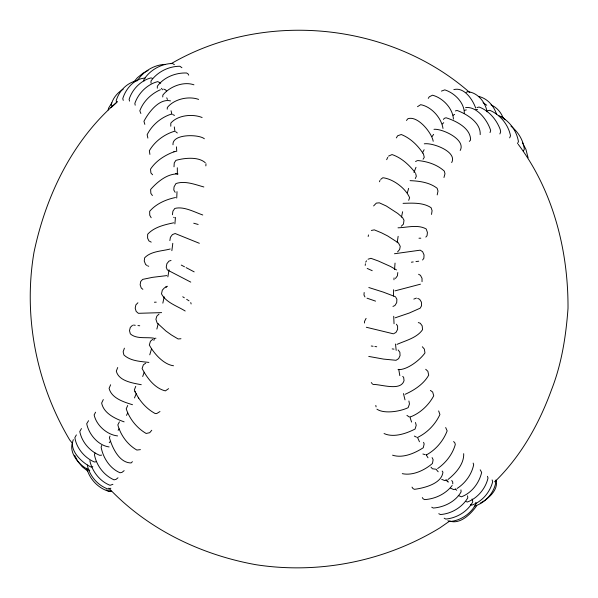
<?xml version="1.0" encoding="UTF-8"?>
<svg xmlns="http://www.w3.org/2000/svg" width="598" height="598" viewBox="0 0 598 598"><rect width="100%" height="100%" fill="white"/><g stroke="black" fill="none" stroke-linecap="round" stroke-linejoin="round"><path stroke-width="0.9" d="M364.533 323.032L364.556 321.358L366.096 318.375M157.304 88.22L157.356 86.187C163.912 77.217 175.775 72.53 186.673 73.008L188.146 74.017L188.699 75.161M173.996 166.805L174.265 162.903L175.887 160.391C184.326 157.917 198.476 156.459 205.271 162.723M162.746 96.958L162.843 95.075C169.638 86.501 183.586 81.156 193.939 84.811M205.854 165.893L205.974 163.74M433.206 141.278C431.771 132.793 417.845 115.399 407.918 118.71L406.468 120.467M364.167 292.504L363.98 295.016L364.959 296.937M167.223 109.18L167.358 107.476C174.168 98.969 188.699 95.792 198.626 99.41M397.79 272.546L397.393 275.813L395.465 278.481M172.411 214.757L172.919 211.139L174.803 208.455C183.706 206.048 194.365 212.081 202.759 214.988M442.998 128.458C441.429 117.926 431.435 106.638 420.663 104.687L417.516 106.683M365.206 265.415L365.43 263.77M169.869 240.605L170.4 237.294L172.411 234.595L175.147 233.519L199.343 243.289M453.434 119.122C452.806 108.395 442.894 97.923 432.511 95.202L429.259 96.831L428.265 98.371M431.517 214.435L432.085 210.623L431.076 207.693C423.085 202.348 412.246 203.066 403.059 203.342M368.166 236.509L368.48 234.932M108.141 110.01L108.567 108.148L111.789 102.871M464.31 113.463C464.579 102.841 454.57 92.929 444.785 89.872L441.444 91.098M480.187 134.64C481.024 122.852 466.881 113.979 457.074 110.466L455.399 110.936M437.198 194.903L437.998 191.068L437.153 188.273C429.573 182.375 419.4 181.037 410.086 180.648M490.024 132.592L490.666 130.551C487.856 120.796 476.995 105.981 465.588 107.618M109.98 436.114L109.419 437.729C112.2 447.61 119.241 462.927 131.119 462.949L132.427 461.663M408.688 200.337L409.615 197.706C405.631 188.258 393.05 178.862 382.855 177.741L380.649 179.415M443.963 177.509L444.987 173.719L444.307 171.118C437.16 164.57 427.323 161.393 417.785 160.548M379.483 181.762L379.977 180.417M499.876 133.945L500.638 131.866L500.212 129.452C496.512 119.66 489.067 110.712 479.088 107.049L476.957 107.543M101.742 445.443L101.114 447.11C103.02 457.724 109.845 468.488 120.063 472.771L121.985 472.368L124.16 470.648M95.089 453.007L94.447 454.697C96.39 465.461 103.985 475.425 114.031 479.843L116.034 479.364L117.993 477.795M509.66 137.869L510.52 135.798C508.39 124.743 500.182 114.614 489.762 110.316L487.587 110.757M415.274 178.563L416.343 176.253L415.625 173.45M517.494 143.64L518.436 141.599C516.724 130.461 508.801 120.056 498.493 115.481M135.746 386.353L134.356 389.903C138.415 399.688 145.845 408.516 155.241 413.577L156.683 413.569L159.972 411.536M386.652 159.696L387.781 157.319M451.684 162.596C457.612 151.675 432.496 142.481 424.288 143.819M137.338 80.752C143.199 71.454 153.963 64.846 165.003 64.382M103.312 399.561L101.645 403.052C103.708 413.33 115.093 418.667 124.13 421.859M523.31 151.212L524.326 149.208C523.355 140.209 518.055 131.724 510.984 126.171M110.63 384.761L109.09 388.364C111.505 398.238 123.868 402.058 132.509 404.711M76.372 434.903L74.862 437.691C76.537 448.276 84.61 457.814 94.379 462L96.181 461.738M73.33 439.612C68.852 450.354 81.926 462.725 91.001 467.008L92.81 466.732M72.38 442.655C68.822 453.71 79.975 466.208 89.752 470.327M95.575 412.209L94.14 414.915C96.375 425.41 107.132 434.828 117.589 435.92M127.71 405.496L126.215 408.83C129.557 418.989 136.905 428.071 146.151 433.468L149.717 432.698L151.75 430.261M117.709 367.508L116.304 371.164C118.8 381.12 132.719 383.041 141.263 384.708M423.07 159.255L424.259 157.319L423.504 154.112M452.17 485.464C445.831 493.933 435.097 498.986 424.64 499.599L423.107 498.807L422.308 497.581M396.332 137.899L397.67 135.753L401.273 134.52C410.475 138.168 417.897 145.516 423.257 153.701M460.191 150.472C466.291 139.543 442.131 128.465 433.984 129.317M81.463 428.579L79.773 431.494C81.821 442.064 89.872 451.37 99.829 455.355L101.63 455.115M124.406 348.171L123.151 351.796L123.891 354.935C130.371 361.095 140.5 361.424 148.909 362.425M420.461 284.185L394.986 290.867M365.647 262.133L366.589 260.803M119.421 421.837L117.843 424.879C120.594 435.187 127.576 444.74 136.875 450.055L140.425 449.636M476.741 505.654C471.261 513.645 460.348 524.618 449.853 521.12M422.584 259.995L423.855 258.269L424.049 254.942L422.622 251.713L420.23 250.166L394.463 253.746M88.571 420.693L86.71 423.72C88.773 434.327 98.259 445.51 109.09 446.93M373.608 205.936L376.321 203.118L379.319 202.819L386.301 206.011L397.745 213.441L402.559 217.605L404.001 220.236L403.448 224.13L401.236 226.283M133.832 82.001L137.398 77.718L143.176 73.061L148.102 70.482M397.58 251.893L399.658 249.463L400.241 246.346L398.373 242.863L387.609 235.926L381.479 232.816L374.318 229.864L371.343 230.454M425.828 237.092L427.039 235.702L427.428 232.487L426.202 228.982C417.98 224.243 407.051 227.539 398.014 227.816M494.897 481.659C521 456.177 539.03 424.019 551.446 389.956C561.664 363.965 565.977 336.158 568.01 308.426C568.324 250.622 553.225 191.054 518.234 144.32M443.402 119.398L444.426 118.284L446.071 117.784C455.848 120.796 470.873 128.241 470.566 140.052L469.318 141.39M137.921 302.767L135.873 304.875L135.2 308.172L136.15 311.394L138.362 313.315L161.609 312.619M159.038 314.032L156.796 316.215L155.921 319.287L157.132 322.95L165.923 331.023L171.372 334.94L178.099 338.961L180.962 338.737M132.532 325.267L130.289 327.412L129.497 330.657L130.334 333.863C136.561 339.417 146.555 336.809 154.217 338.259M116.049 102.938L110.989 107.565L117.582 101.555M112.439 106.108C70.654 144.14 45.485 197.572 33.989 252.334C23.038 316.544 36.426 384.051 69.682 439.911L71.947 442.699M152.729 339.35L150.442 341.249L149.313 345.016C153.985 353.523 163.508 364.451 173.525 365.767M447.954 479.529C455.661 473.459 464.212 463.936 463.689 453.665M437.661 468.548C445.906 462.77 452.522 454.286 455.295 444.553L454.914 442.991L453.62 441.533M457.074 488.484C465.349 483.124 471.65 474.461 473.676 464.781L473.16 463.099M449.913 520.91L439.896 527.877C385.224 561.245 319.212 574.491 255.914 564.706C200.741 554.787 147.564 529.118 108.829 488.147M168.599 388.655L165.377 390.883C154.815 388.431 146.839 377.757 142.107 368.488L143.378 364.795L145.688 363.21M123.181 89.199C117.402 92.66 112.566 98.423 111.191 105.121L111.736 106.788M112.91 484.305L110.062 485.307C99.836 481.345 92.099 471.291 89.827 460.684M394.082 333.467L396.011 332.391L397.595 329.423L397.595 326.06L396.407 324.206M388.513 156.123L392.041 154.568C401.452 157.73 409.114 164.854 415.124 172.56M171.021 63.739C263.464 9.934 389.448 21.947 469.841 92.6M160.436 89.715C151.249 93.751 143.348 101.331 139.812 110.787L140.874 113.508M466.171 92.398L467.636 91.666C477.757 92.526 485.539 102.34 487.078 111.863M480.224 503.217C487.736 499.113 498.179 490.584 496.25 481.054L495.249 480.134M453.837 89.61C464.168 86.8 472.719 99.619 475.672 108.059M110.824 488.252L108.193 489.112C97.84 485.554 89.386 475.791 87.315 465.012M392.953 306.438L394.942 305.496L396.698 302.648L396.9 299.299L395.816 297.37M415.543 161.497L417.172 160.742M426.524 454.839C435.905 449.718 443.372 440.823 447.155 430.866L445.674 427.533M417.905 437.273C427.48 432.563 435.508 424.199 439.919 414.496L438.648 410.923M174.093 151.772C164.891 155.174 155.973 160.825 150.524 169.137L150.905 172.949L152.602 174.773M413.823 299.097L416.402 298.088M368.024 259.203L370.954 258.321L378.28 260.982L390.494 266.454L396.496 269.93M171.035 260.459L168.98 261.117L166.879 263.703L166.229 267.201L167.253 269.825M455.489 489.082L453.747 489.62L450.511 488.147M110.832 490.524L108.432 491.212C98.035 488.065 89.326 478.796 86.792 468.234M166.558 287.272L164.495 287.78L162.312 290.187L161.497 293.85C165.923 302.551 177.262 306.026 185.193 311.005M171.252 114.128C161.019 117.372 151.959 125.094 147.145 134.7L147.87 138.093M174.182 131.351C164.024 134.49 154.673 141.502 149.351 150.756L149.904 154.396M173.794 151.84L175.939 151.361M474.229 506.214C484.634 503.239 493.395 493.858 495.645 483.236L495.054 481.517M178.032 173.973C167.41 173.427 157.334 181.897 150.629 189.461L150.846 193.371L152.415 195.546M410.415 416.903C420.192 413.211 428.833 405.04 433.729 395.794L432.668 392.049L430.396 390.397M395.188 317.815L409.331 313.008L420.185 308.172L421.56 305.772L421.403 302.117L419.676 299.306L417.725 298.395M446.437 480.194L444.508 480.508L441.705 479.319M137.047 80.708C126.985 82.621 118.897 91.105 116.176 100.778L116.7 102.497M165.676 286.584L167.522 286.293M411.379 262.201L413.218 261.946M415.969 261.573L418.72 261.199M396.982 344.396C405.623 340.554 417.053 337.855 422.562 329.662L422.181 325.865L420.297 323.271L418.301 322.561M170.191 249C161.774 251.235 150.958 251.108 144.649 257.82L144.238 261.02L145.62 264.525L147.115 265.534M155.301 338.266L155.951 338.214M154.411 302.229L156.228 302.169M405.138 394.306C414.175 390.262 423.765 384.051 428.706 375.14L427.876 371.298L425.709 369.287M166.812 275.603L152.61 277.33L142.653 279.386L140.694 281.516L140.149 284.798L141.218 287.982L142.862 289.335M418.981 238.213L420.82 238.198M145.172 78.076C134.326 78.517 125.677 88.848 122.769 98.633L123.27 100.382M173.719 222.807C164.659 224.706 154.12 227.083 147.661 234.259L147.594 238.124L148.895 240.882L151.219 242.138M436.099 469.243L432.436 468.787L430.949 467.135M393.439 333.826L366.327 327.263M111.198 491.631L108.619 491.13L106.212 489.882M133.474 325.088L135.26 325.282M137.944 325.566L139.73 325.761M175.476 197.519C166.012 199.433 156.078 203.806 149.664 211.318L149.739 215.243L151.174 217.732M371.253 346.003L373.07 346.257M374.894 346.504L376.71 346.758M392.191 348.896L394.007 349.142M175.453 173.57L176.492 173.734M368.817 287.526L383.213 292.086L395.457 296.728M398.021 369.586C406.887 370.319 420.05 360.026 424.961 352.94L424.356 349.083L422.323 346.758M147.863 266.035L148.723 266.237M193.737 223.218L198.162 224.467M422.898 454.002L425.133 454.659M465.431 501.393L467.412 502.006C477.585 498.186 485.606 488.573 488.013 478.026L487.437 476.3M478.407 96.345C487.392 98.378 493.985 105.876 496.579 114.48M152.527 78.383L151.017 77.897C140.799 80.476 132.203 89.349 129.116 99.343L129.549 101.122M470.342 504.705L471.702 505.146C482.085 501.827 490.098 492.109 492.7 481.659L492.109 479.925M170.542 100.905C159.225 98.057 148.476 112.566 143.946 121.282L144.836 124.369M367 298.17L375.559 301.13M368.749 356.423L383.572 359.099L396.04 360.295L398.649 358.621L400.062 355.593L399.868 352.282L398.133 349.957M190.762 282.114L167.754 270.161M163.695 89.117L165.556 89.835L166.506 91.075M372.86 384.424C380.784 384.14 400.884 391.608 404.046 380.62L403.657 377.428L402.723 376.366M367.202 268.442L372.218 270.692M172.762 114.584L174.489 115.384M491.018 104.867C496.945 107.453 501.401 112.686 503.456 118.778M392.572 455.183C402.731 458.524 414.691 453.306 423.272 447.738L424.161 443.948L423.556 442.311M414.339 436.069L416.522 437.168M402.282 473.653C412.687 475.918 424.655 470.282 432.459 463.443L433.124 459.705L432.092 457.605M447.887 520.686L449.509 521.531C460.49 520.895 471.209 513.607 476.023 503.785L475.799 502.335M181.261 265.078L184.49 266.775M186.105 267.62L194.178 271.873M431.734 507.209L433.303 508.038C444.142 507.283 455.639 501.587 461.095 491.877L460.938 489.874M444.187 518.204L445.802 519.057C456.685 518.085 467.584 511.582 472.771 501.872L472.106 498.971M438.783 513.689L440.375 514.534C451.348 513.817 462.172 507.381 467.778 497.88L467.554 495.817M418.585 274.265L420.469 275.342L422.031 278.309L422.031 281.68M203.851 186.972C195.105 184.55 184.954 180.469 175.947 183.564L174.048 186.86L173.794 189.992L175.169 192.302M174.384 64.659L172.486 63.463C161.251 63.687 149.889 70.041 143.924 79.586L143.983 81.066M458.285 495.495L461.409 496.811C471.717 492.999 479.282 482.907 481.659 472.383L480.194 469.811M182.764 296.772L184.326 297.789M186.666 299.314L189.013 300.839M384.058 433.543C393.559 437.915 406.251 433.61 415.109 429.02L416.215 425.253L415.475 422.494M501.804 116.528L505.146 119.749M202.124 117.514C192.638 113.657 177.673 115.055 170.811 123.143L170.781 126.215M483.064 102.654L486.75 105.241M406.932 415.356L409.032 416.873M160.69 83.189L157.767 81.605C147.198 84.318 138.34 93.198 134.842 103.424L135.208 105.196M173.667 217.261L174.295 217.732M175.692 131.739L177.314 132.973M87.689 471.06L82.24 466.761L77.822 461.417L74.6 455.235M181.912 67.724L179.871 66.258C168.8 66.221 157.401 71.887 151.002 80.984L151.017 83.137M376.912 409.174C384.2 414.167 400.443 411.454 408.135 407.664L409.466 403.994L408.897 400.996M204.352 138.766C199.022 134.184 172.089 133.601 172.986 144.768M371.283 382.578L372.337 383.804M412.007 487.123L412.994 488.573L414.474 489.328C424.064 488.043 441.653 483.797 442.939 472.203L442.176 471.067M451.729 480.493L452.701 481.973L452.776 483.887M138.302 397.55L138.639 398.133M134.871 391.526L135.432 392.512M522.36 142.683L525.881 149.223L528.094 157.805M190.755 302.551L191.128 303.948M496.243 480.201L496.49 481.33M375.813 405.414L376.075 406.879M475.829 109.404A190.336 78.787 -89.8 0 1 477.563 109.606M438.192 471.785A190.336 78.787 -89.8 0 1 436.413 469.684M427.989 457.776A190.336 78.787 -89.8 0 1 426.142 454.689M419.467 441.765A190.336 78.787 -89.8 0 1 417.598 437.579M411.603 422.068A190.336 78.787 -89.8 0 1 409.847 416.784M405.01 399.868A190.336 78.787 -89.8 0 1 403.478 393.566M399.815 375.611A190.336 78.787 -89.8 0 1 398.754 369.325M396.182 350.361A190.336 78.787 -89.8 0 1 395.525 344M394.045 323.742A190.336 78.787 -89.8 0 1 393.731 316.275M393.499 296.062A190.336 78.787 -89.8 0 1 393.611 289.716M393.962 279.782A190.336 78.787 -89.8 0 1 394.052 277.928M394.553 269.571A190.336 78.787 -89.8 0 1 395.046 263.098M397.229 242.773A190.336 78.787 -89.8 0 1 398.141 236.315M401.49 217.141A190.336 78.787 -89.8 0 1 402.626 211.737M407.343 192.833A190.336 78.787 -89.8 0 1 408.651 188.37M413.988 172.478A190.336 78.787 -89.8 0 1 416.006 167.283M422.45 152.961A190.336 78.787 -89.8 0 1 424.132 149.709M432.085 136.546A190.336 78.787 -89.8 0 1 433.625 134.371M442.408 123.958A190.336 78.787 -89.8 0 1 443.716 122.672M453.09 115.309A190.336 78.787 -89.8 0 1 454.659 114.375M464.594 110.301A190.336 78.787 -89.8 0 1 466.32 109.905M161.467 88.317A190.336 50.516 -80.3 0 1 162.507 89.79M166.737 97.818A190.336 50.516 -80.3 0 1 167.425 99.47M171.043 110.772A190.336 50.516 -80.3 0 1 171.91 114.308M174.28 126.918A190.336 50.516 -80.3 0 1 174.922 131.44M176.447 146.839A190.336 50.516 -80.3 0 1 176.739 151.354M177.314 167.769A190.336 50.516 -80.3 0 1 177.352 174.212M177.008 191.644A190.336 50.516 -80.3 0 1 176.731 198.058M175.453 217.418A190.336 50.516 -80.3 0 1 174.878 223.914M172.792 243.311A190.336 50.516 -80.3 0 1 171.85 250.674M169.047 269.72A190.336 50.516 -80.3 0 1 167.859 276.874M164.158 296.765A190.336 50.516 -80.3 0 1 162.843 303.149M158.171 323.772A190.336 50.516 -80.3 0 1 156.863 329.05M154.381 338.573A190.336 50.516 -80.3 0 1 153.88 340.404M151.593 348.574A190.336 50.516 -80.3 0 1 149.762 354.808M144.178 372.248A190.336 50.516 -80.3 0 1 142.705 376.508M136.247 393.663A190.336 50.516 -80.3 0 1 134.49 397.939M127.695 412.964A190.336 50.516 -80.3 0 1 126.499 415.378M119.077 428.826A190.336 50.516 -80.3 0 1 118.135 430.343M110.361 441.354A190.336 50.516 -80.3 0 1 109.24 442.699M447.939 481.756A294.515 13.276 49.4 0 1 445.959 479.798M456.723 490.278A270.722 12.199 49.4 0 1 455.422 489.044M448.283 482.123A270.722 12.199 49.4 0 1 446.414 480.261"/></g></svg>
